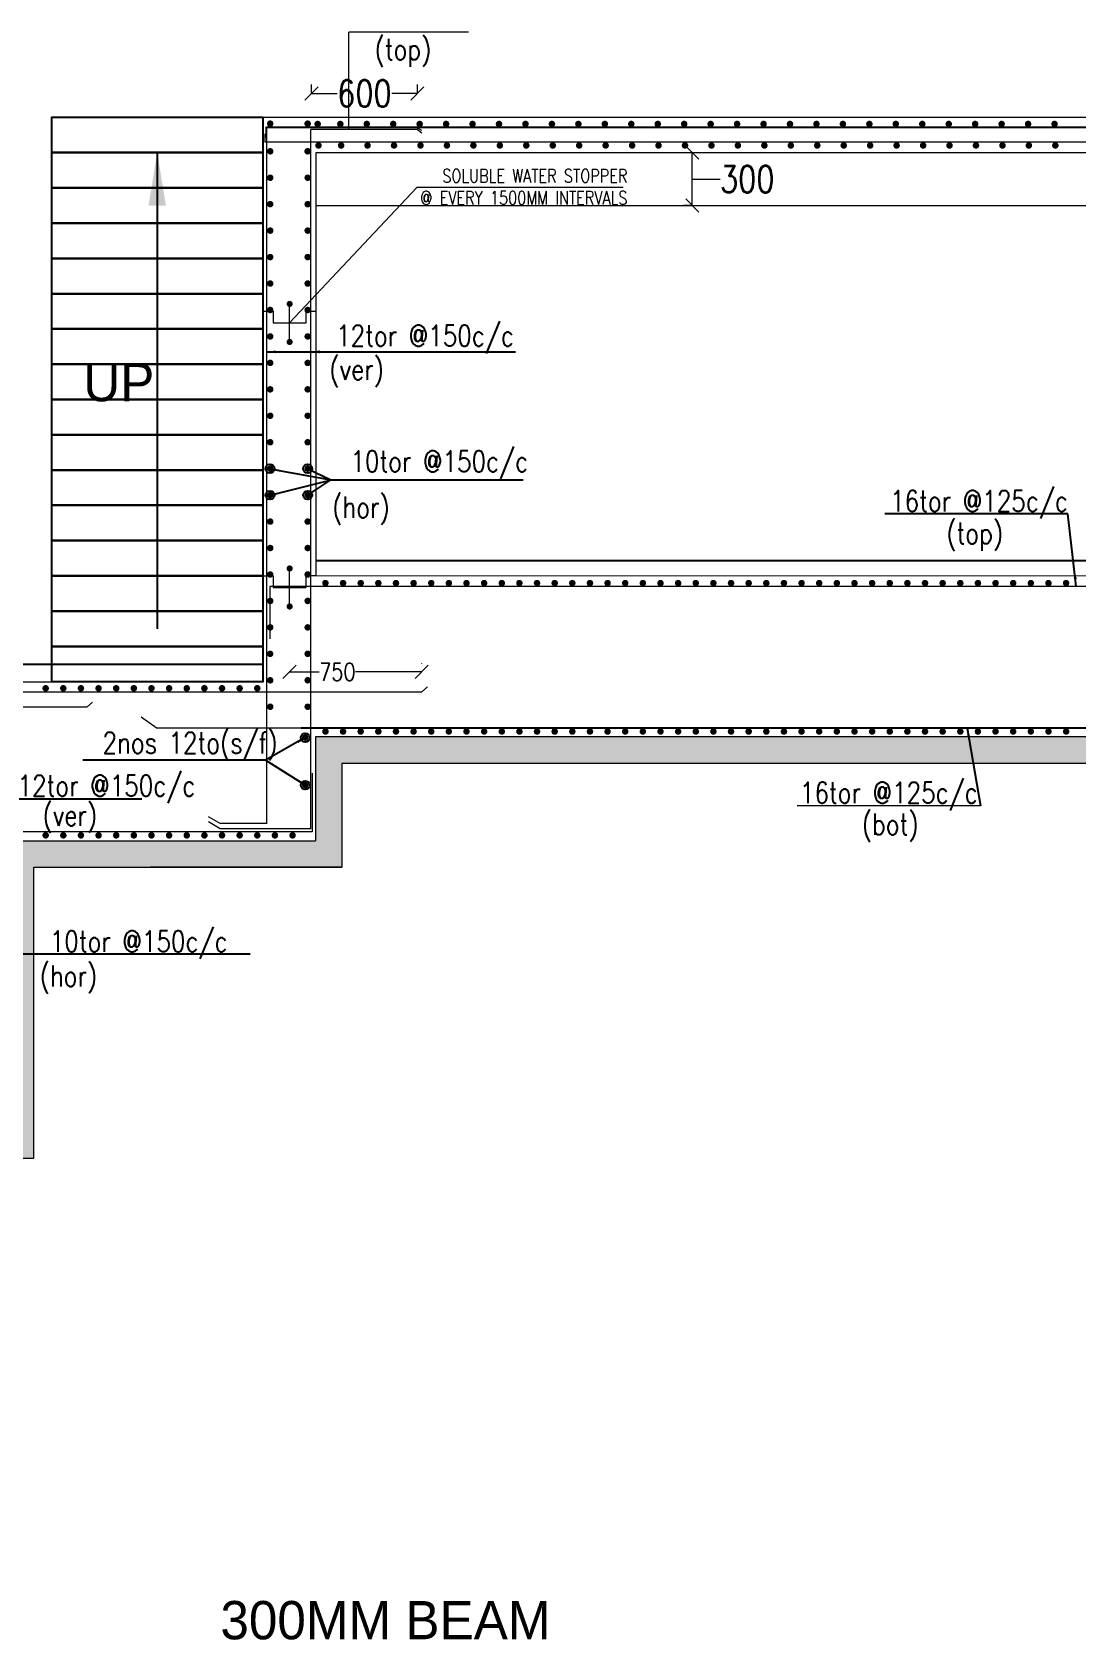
# Model space of a CAD drawing. Header units: millimetres. Extents: x -586673698 to -573385747, y -389867798 to -389752240.
# Drawn here: x -586615090 to -586609166, y -389849937 to -389840820 of the extents above; entities that cross this region are included whole.
import ezdxf
from ezdxf.enums import TextEntityAlignment as Align

# ---------------------------------------------------------------- set-up
doc = ezdxf.new("R2010")
doc.units = ezdxf.units.MM
doc.header["$LTSCALE"] = 100
for name, color, linetype, lineweight in [('dim', 11, 'Continuous', 13), ('FOOTING', 6, 'Continuous', 13), ('REIN', 1, 'Continuous', 20)]:
    doc.layers.add(name, color=color, linetype=linetype, lineweight=lineweight)
for name, color, linetype in [('DT-PL-SHAFT', 230, 'Continuous'), ('Layer1', 7, 'Continuous'), ('text', 7, 'Continuous')]:
    doc.layers.add(name, color=color, linetype=linetype)
doc.styles.add('Arial', font='arial.ttf')
doc.styles.add('combine', font='romanc.shx', dxfattribs={"width": 0.8})
doc.styles.add('simplex-0.8', font='simplex.shx', dxfattribs={"width": 0.8})
doc.styles.add('TIMESNEWROMAN', font='times.ttf')
doc.dimstyles.new('75 ISO', dxfattribs={"dimtxt": 100, "dimasz": 75, "dimexe": 75, "dimexo": 0.7, "dimgap": 0.4, "dimtad": 0, "dimtoh": 1, "dimdec": 0, "dimdsep": 46, "dimtxsty": 'combine', "dimblk": 'OBLIQUE', "dimcen": 0, "dimclrd": 11, "dimclre": 2, "dimclrt": 4, "dimadec": 1, "dimazin": 2, "dimtfac": 1, "dimtdec": 0, "dimtmove": 2, "dimatfit": 3, "dimldrblk": 'OBLIQUE', "dimfxl": 0, "dimtolj": 1, "dimtzin": 0, "dimlwd": -1, "dimlwe": -1, "dimarcsym": 0})
doc.dimstyles.new('FOOTINF DIM', dxfattribs={"dimtxt": 250, "dimasz": 40, "dimexe": 50, "dimexo": 80, "dimgap": 35, "dimtad": 1, "dimtoh": 1, "dimdec": 0, "dimzin": 1, "dimdsep": 46, "dimtxsty": 'TIMESNEWROMAN', "dimblk": 'TICK', "dimcen": 2, "dimclrd": 7, "dimclre": 250, "dimclrt": 32, "dimadec": 1, "dimazin": 0, "dimtfac": 1, "dimtdec": 0, "dimtix": 1, "dimtmove": 1, "dimatfit": 3, "dimfxl": 0, "dimlwd": -1, "dimlwe": -1, "dimarcsym": 0})
doc.dimstyles.new('V Mts', dxfattribs={"dimtxt": 150, "dimasz": 75, "dimexe": 0.1, "dimexo": 0, "dimgap": 0.01, "dimtad": 1, "dimdec": 0, "dimzin": 3, "dimdsep": 46, "dimtxsty": 'Arial', "dimsah": 1, "dimcen": 0.09375, "dimdle": 0.01, "dimclrd": 8, "dimclre": 8, "dimclrt": 256, "dimadec": 0, "dimazin": 0, "dimtfac": 0.7, "dimtdec": 3, "dimtofl": 0, "dimtmove": 2, "dimatfit": 3, "dimfxl": 0, "dimfrac": 1, "dimtolj": 1, "dimtzin": 0, "dimarcsym": 0})

# ---------------------------------------------------------------- blocks, each defined once
blk = doc.blocks.new('_Oblique')
at = {"color": 0, "linetype": 'ByBlock', "lineweight": -2}
blk.add_line((-0.5, -0.5), (0.5, 0.5), dxfattribs=at)
blk = doc.blocks.new('*D564')
at = {"layer": 'Defpoints', "color": 0, "transparency": 16777216}
for p in [(-586611346.5, -389841503.2), (-586611302.8, -389841503.2, 3.1), (-586611302.8, -389841802.8)]:
    blk.add_point(p, dxfattribs=at)
at = {"layer": 'dim', "color": 2, "transparency": 16777216}
for p, q in [((-586611345.9, -389841503.2), (-586611396.5, -389841503.2)), ((-586611345.8, -389841802.8), (-586611396.5, -389841802.8))]:
    blk.add_line(p, q, dxfattribs=at)
at = {"layer": 'dim', "color": 11, "transparency": 16777216}
for p, q in [((-586611346.5, -389841802.8), (-586611346.5, -389841503.2)), ((-586611346.5, -389841653), (-586611190.2, -389841653)), ((-586611190.2, -389841653), (-586611189.4, -389841653))]:
    blk.add_line(p, q, dxfattribs=at)
at = {"layer": 'dim', "color": 11, "transparency": 16777216, "xscale": 75, "yscale": 75, "zscale": 75}
for p, rotation in [((-586611346.5, -389841503.2), 90), ((-586611346.5, -389841802.8), 270)]:
    blk.add_blockref('_Oblique', p, dxfattribs=dict(at, rotation=rotation))
at = {"layer": 'dim', "color": 4, "transparency": 16777216, "insert": (-586611034.7, -389841653), "char_height": 150, "attachment_point": 5, "style": 'simplex-0.8'}
blk.add_mtext('\\A1;300', dxfattribs=at)
blk = doc.blocks.new('TICK')
at = {"color": 13, "const_width": 0.1}
for points in [[(-2.12, -2.12), (2.12, 2.12)], [(0, -3), (0, 3)], [(-3, 0), (3, 0)]]:
    blk.add_lwpolyline(points, dxfattribs=at)
blk = doc.blocks.new('*D674')
at = {"layer": 'Defpoints', "color": 0, "transparency": 16777216}
for p in [(-586612905.6, -389841167.1), (-586613505.6, -389841370.8, 17.4), (-586612905.6, -389841370.8, 17.2)]:
    blk.add_point(p, dxfattribs=at)
at = {"layer": 'dim', "color": 2, "transparency": 16777216}
for p, q in [((-586613505.6, -389841167.7), (-586613505.6, -389841117.1)), ((-586612905.6, -389841167.7), (-586612905.6, -389841117.1))]:
    blk.add_line(p, q, dxfattribs=at)
at = {"layer": 'dim', "color": 11, "transparency": 16777216}
for p, q in [((-586613505.6, -389841167.1), (-586613360.3, -389841167.1)), ((-586612905.6, -389841167.1), (-586613050.9, -389841167.1))]:
    blk.add_line(p, q, dxfattribs=at)
at = {"layer": 'dim', "color": 11, "transparency": 16777216, "xscale": 75, "yscale": 75, "zscale": 75, "rotation": 180}
blk.add_blockref('_Oblique', (-586613505.6, -389841167.1), dxfattribs=at)
at = {"layer": 'dim', "color": 11, "transparency": 16777216, "xscale": 75, "yscale": 75, "zscale": 75}
blk.add_blockref('_Oblique', (-586612905.6, -389841167.1), dxfattribs=at)
at = {"layer": 'dim', "color": 4, "transparency": 16777216, "insert": (-586613205.6, -389841167.1), "char_height": 150, "attachment_point": 5, "style": 'simplex-0.8'}
blk.add_mtext('\\A1;600', dxfattribs=at)
blk = doc.blocks.new('R5T')
at = {"layer": 'REIN', "color": 4, "lineweight": 20}
for p, q in [((3073208.5, -1156624.9), (3073208.5, -1156515.7)), ((3073133, -1156537), (3073161, -1156537)), ((3073161, -1156570.3), (3073161, -1156537)), ((3073256.1, -1156570.3), (3073161, -1156570.3)), ((3073283, -1156536.5), (3073256.1, -1156536.5)), ((3073256.1, -1156536.5), (3073256.1, -1156570.3))]:
    blk.add_line(p, q, dxfattribs=at)
at = {"layer": 'REIN', "color": 4, "linetype": 'Continuous', "lineweight": 20, "const_width": 8.82}
for points in [[(3073204.1, -1156515.7, 1), (3073212.9, -1156515.7, 1)], [(3073204.1, -1156624.9, 1), (3073212.9, -1156624.9, 1)]]:
    blk.add_lwpolyline(points, format="xyb", close=True, dxfattribs=at)
blk = doc.blocks.new('*U537')
at = {"layer": 'REIN', "lineweight": 13, "const_width": 18.4}
blk.add_lwpolyline([(9.2, 0, -1), (-9.2, 0, -1)], format="xyb", close=True, dxfattribs=at)
blk = doc.blocks.new('*D668')
at = {"layer": 'Defpoints', "color": 0, "transparency": 16777216}
for p in [(-586613631, -389844497.2, 4012.4), (-586612881, -389844447.6), (-586612881, -389844497.2, 3271.1)]:
    blk.add_point(p, dxfattribs=at)
at = {"layer": 'dim', "color": 2, "transparency": 16777216}
for p, q in [((-586613631, -389844398.8), (-586613631, -389844397.6)), ((-586612881, -389844399.1), (-586612881, -389844397.6))]:
    blk.add_line(p, q, dxfattribs=at)
at = {"layer": 'dim', "color": 11, "transparency": 16777216}
for p, q in [((-586613631, -389844447.6), (-586613462.5, -389844447.6)), ((-586612881, -389844447.6), (-586613256, -389844447.6))]:
    blk.add_line(p, q, dxfattribs=at)
at = {"layer": 'dim', "color": 11, "transparency": 16777216, "xscale": 75, "yscale": 75, "zscale": 75, "rotation": 180}
blk.add_blockref('_Oblique', (-586613631, -389844447.6), dxfattribs=at)
at = {"layer": 'dim', "color": 11, "transparency": 16777216, "xscale": 75, "yscale": 75, "zscale": 75}
blk.add_blockref('_Oblique', (-586612881, -389844447.6), dxfattribs=at)
at = {"layer": 'dim', "color": 4, "transparency": 16777216, "insert": (-586613359.3, -389844447.6), "char_height": 100, "attachment_point": 5, "style": 'simplex-0.8'}
blk.add_mtext('\\A1;750', dxfattribs=at)

msp = doc.modelspace()

# ---------------------------------------------------------------- hatches: boundary and pattern name
at = {"layer": 'dim', "lineweight": 5}
h = msp.add_hatch(dxfattribs=at)
h.set_pattern_fill('AR-CONC', color=8)
h.set_pattern_definition([(50, (-586637305.13, -389847573.74), (182.18467, -15.9391), [19.05, -209.55]), (355, (-586637305.13, -389847573.74), (-35.2434, 191.05685), [15.24, -167.6406]), (100.45144, (-586637289.94, -389847575.07), (146.94125, 175.11775), [16.19, -178.09024]), (46.1842, (-586637305.13, -389847522.94), (271.079, -42.0423), [28.575, -314.325]), (96.63556, (-586637282.54, -389847526.44), (237.4041, 247.4261), [24.285, -267.1356]), (351.18415, (-586637305.13, -389847522.94), (237.4041, 247.4261), [22.86, -251.4597]), (21, (-586637279.73, -389847535.64), (151.6144, -102.2652), [19.05, -209.55]), (326, (-586637279.73, -389847535.64), (61.802, 184.188), [15.24, -167.64]), (71.45144, (-586637267.1, -389847544.16), (213.4164, 81.9228), [16.19, -178.0899]), (37.5, (-586637305.127, -389847573.74), (3.0886, 84.55504), [0, -165.608, 0, -170.18, 0, -168.275]), (7.5, (-586637305.13, -389847573.74), (66.81966, 100.18057), [0, -97.028, 0, -161.798, 0, -64.135]), (327.5, (-586637361.77, -389847573.74), (135.5906, -5.72874), [0, -63.5, 0, -198.12, 0, -262.89]), (317.5, (-586637387.17, -389847573.74), (148.12918, 25.4265), [0, -82.55, 0, -131.572, 0, -186.69])])
h.paths.add_polyline_path([(-586615078.6, -389845554.7), (-586613333.9, -389845555.1), (-586613333.9, -389844966.3), (-586601731.7, -389844966.3), (-586593808.6, -389844966.3), (-586593807.3, -389844826.2), (-586601760.9, -389844812.9), (-586613483.7, -389844816.3), (-586613483.7, -389845405.1), (-586615230.2, -389845405.1), (-586615230.2, -389847055.1), (-586618430.2, -389847055.1), (-586618432.8, -389845405.1), (-586623036.3, -389845405.1), (-586623034.1, -389844805.1), (-586630034.5, -389844805.1), (-586630034.5, -389844955.1), (-586623184.1, -389844955.1), (-586623184.1, -389845555.1), (-586618580.6, -389845555.1), (-586618579.6, -389847205.3), (-586615081.5, -389847204.9)])

# ---------------------------------------------------------------- linework, layer by layer
at = {"color": 13, "lineweight": 5}
for p, q in [((-586613293.4, -389841370.8, -19.9), (-586613293.4, -389840819.6, -19.9)), ((-586612616.2, -389840819.6, -19.9), (-586613293.4, -389840819.6, -19.9)), ((-586613629.7, -389842468.9, 2479.3), (-586612908.8, -389841700.8, 2445.2)), ((-586611738.1, -389841700.8, -54.8), (-586612909.2, -389841700.8, -54.8))]:
    msp.add_line(p, q, dxfattribs=at)
at = {"color": 1}
for p, q in [((-586613764.9, -389841358.7, -41.7), (-586601167.7, -389841358.7, 2524.1)), ((-586593914.4, -389844766.3, -1094.6), (-586613565.4, -389844766.3, -1094.6))]:
    msp.add_line(p, q, dxfattribs=at)
for p, q in [((-586613481.5, -389843816.3, -1102.3), (-586591527.4, -389843816.3, -1102.3)), ((-586613780.6, -389844405.1, 3646.5), (-586622730.8, -389844405.1, 3645.9))]:
    msp.add_line(p, q)
at = {"color": 11, "lineweight": 5, "elevation": -1100.1}
msp.add_lwpolyline([(-586609712.9, -389845208.1), (-586609712.9, -389845208.1), (-586610751.1, -389845208.1)], dxfattribs=at)
at = {"layer": 'DT-PL-SHAFT', "color": 4, "ltscale": 5, "elevation": 2545}
for points in [[(-586613780.6, -389841302.9), (-586614980.6, -389841302.9), (-586614980.6, -389841502.9), (-586613780.6, -389841502.9), (-586613780.6, -389841302.9)], [(-586613780.6, -389841502.9), (-586614980.6, -389841502.9), (-586614980.6, -389841702.9), (-586613780.6, -389841702.9), (-586613780.6, -389841502.9)], [(-586613780.6, -389841702.9), (-586614980.6, -389841702.9), (-586614980.6, -389841902.9), (-586613780.6, -389841902.9), (-586613780.6, -389841702.9)], [(-586613780.6, -389841902.9), (-586614980.6, -389841902.9), (-586614980.6, -389842102.9), (-586613780.6, -389842102.9), (-586613780.6, -389841902.9)], [(-586613780.6, -389842102.9), (-586614980.6, -389842102.9), (-586614980.6, -389842302.9), (-586613780.6, -389842302.9), (-586613780.6, -389842102.9)], [(-586613780.6, -389842302.9), (-586614980.6, -389842302.9), (-586614980.6, -389842502.9), (-586613780.6, -389842502.9), (-586613780.6, -389842302.9)], [(-586613780.6, -389842502.9), (-586614980.6, -389842502.9), (-586614980.6, -389842702.9), (-586613780.6, -389842702.9), (-586613780.6, -389842502.9)], [(-586613780.6, -389842702.9), (-586614980.6, -389842702.9), (-586614980.6, -389842902.9), (-586613780.6, -389842902.9), (-586613780.6, -389842702.9)], [(-586613780.6, -389842902.9), (-586614980.6, -389842902.9), (-586614980.6, -389843102.9), (-586613780.6, -389843102.9), (-586613780.6, -389842902.9)], [(-586613780.6, -389843102.9), (-586614980.6, -389843102.9), (-586614980.6, -389843302.9), (-586613780.6, -389843302.9), (-586613780.6, -389843102.9)], [(-586613780.6, -389843302.9), (-586614980.6, -389843302.9), (-586614980.6, -389843502.9), (-586613780.6, -389843502.9), (-586613780.6, -389843302.9)], [(-586613780.6, -389843502.9), (-586614980.6, -389843502.9), (-586614980.6, -389843702.9), (-586613780.6, -389843702.9), (-586613780.6, -389843502.9)], [(-586613780.6, -389843702.9), (-586614980.6, -389843702.9), (-586614980.6, -389843902.9), (-586613780.6, -389843902.9), (-586613780.6, -389843702.9)], [(-586613780.6, -389843902.9), (-586614980.6, -389843902.9), (-586614980.6, -389844102.9), (-586613780.6, -389844102.9), (-586613780.6, -389843902.9)], [(-586613780.6, -389844102.9), (-586614980.6, -389844102.9), (-586614980.6, -389844302.9), (-586613780.6, -389844302.9), (-586613780.6, -389844102.9)], [(-586613780.6, -389844302.9), (-586614980.6, -389844302.9), (-586614980.6, -389844502.9), (-586613780.6, -389844502.9), (-586613780.6, -389844302.9)]]:
    msp.add_lwpolyline(points, dxfattribs=at)
at = {"layer": 'DT-PL-SHAFT', "color": 215, "lineweight": 13, "ltscale": 5, "true_color": 0xa953a0, "elevation": 2542}
msp.add_lwpolyline([(-586601355.2, -389841805.4), (-586613481.5, -389841805.4)], dxfattribs=at)
at = {"layer": 'FOOTING', "color": 3, "linetype": 'Continuous', "lineweight": 9, "ltscale": 0.8}
for p, q in [((-586613481.5, -389841503.2, 2545), (-586613481.5, -389843903.2, -1480)), ((-586613780.6, -389841716, -1094), (-586613780.6, -389844505.1, 3646.5)), ((-586613780.6, -389844505.1, 3646.5), (-586622730.8, -389844505.1, 3645.9)), ((-586596683.9, -389844816.3, -1102.3), (-586613483.7, -389844816.3, -1016.9)), ((-586613483.7, -389844816.3, -1016.9), (-586613483.7, -389845405.1, 67.4)), ((-586593808.6, -389844966.3, -1102.3), (-586613333.9, -389844966.3, -1154.3)), ((-586613333.9, -389844966.3, -1154.3), (-586613333.9, -389845555.1, -1332.6)), ((-586615230.2, -389845405.1, 3645.9), (-586613483.7, -389845405.1, 67.4)), ((-586614420.7, -389845405.1, 70.4), (-586613483.7, -389845405.1, 69.3)), ((-586615080.6, -389847205.1, 3648.9), (-586615080.6, -389845555.1, 3648.7)), ((-586615080.6, -389845555.1, 3648.7), (-586613333.9, -389845555.1, 3646.7)), ((-586613334.7, -389845555.1, 69.3), (-586614420.7, -389845555.1, 69.3)), ((-586618580.6, -389847205.1, 3648.9), (-586615080.6, -389847205.1, 3648.9))]:
    msp.add_line(p, q, dxfattribs=at)
at = {"layer": 'FOOTING', "color": 3, "linetype": 'Continuous', "lineweight": 9, "ltscale": 0.8, "elevation": 2545}
for points in [[(-586601380.6, -389841303.2), (-586613780.6, -389841302.9)], [(-586601380.6, -389841503.2), (-586613480.6, -389841503.2)], [(-586601381, -389843905.1), (-586613481.5, -389843903.2)]]:
    msp.add_lwpolyline(points, dxfattribs=at)
at = {"layer": 'REIN', "lineweight": 13}
for p, q in [((-586613781, -389841345.8, -19.7), (-586613781, -389841345.8, -19.7)), ((-586613770.8, -389841396.7, 2476.1), (-586613770.8, -389841443, 2476.1)), ((-586613764.9, -389841358.7, 209.5), (-586613764.9, -389841416.8, 2480.3)), ((-586612912.9, -389841357.5, 2476.1), (-586613759.7, -389841357.5, -1175)), ((-586613759.5, -389845307.9, 6552.6), (-586613759.6, -389841357.5, -1175)), ((-586613508.9, -389845337.7, 76.3), (-586613508.9, -389841370.8, -1158.4)), ((-586612905.6, -389841370.8, 2480), (-586613508.9, -389841370.8, -1158.4)), ((-586612912.9, -389841357.5, 2476.1), (-586612881.5, -389841374.9, 2462.8)), ((-586612905.6, -389841370.8, 2480), (-586612879.7, -389841390.8, 2462.8)), ((-586613781, -389841462.2, -22.8), (-586613781, -389841462.2, -22.8)), ((-586601135.1, -389841443, 43.5), (-586613770.8, -389841443, -1.2)), ((-586593940.8, -389843960.2, 2348.2), (-586613743, -389843963.4, 1722.4)), ((-586613743, -389843963.6, 1722.9), (-586613743, -389844260.9, 2111)), ((-586623630.9, -389844560.2, 4012.4), (-586612881, -389844560.1, -6557.2)), ((-586612881, -389844560.1, -6557.2), (-586612848.9, -389844533, -6552.1)), ((-586614780.4, -389844647.3, 7475.1), (-586618880.7, -389844647.1, 7477.7)), ((-586614780.4, -389844647.3, 7475.1), (-586614748.3, -389844620.2, 7480.1)), ((-586614471.2, -389844701.6, -1067), (-586614381, -389844766.3, -1064.5)), ((-586612153, -389844766.4, -791), (-586614381, -389844766.3, -1064.5)), ((-586613501.3, -389845022.4, 69.3), (-586613501.3, -389845355.2, 69.3)), ((-586614024.1, -389845307.9, 76.3), (-586614089.5, -389845268.8, 70.2)), ((-586614024.1, -389845337.7, 76.3), (-586614089.5, -389845298.6, 70.2)), ((-586613759.6, -389845307.9, 76.3), (-586614024.1, -389845307.9, 76.3)), ((-586613501.3, -389845355.2, 3653.9), (-586615786.3, -389845355.1, 3656.3)), ((-586613508.9, -389845337.7, 76.3), (-586614024.1, -389845337.7, 76.3))]:
    msp.add_line(p, q, dxfattribs=at)
at = {"layer": 'REIN', "lineweight": 13, "const_width": 18.4}
for points, elevation in [([(-586613749.2, -389841338.5, 1), (-586613730.8, -389841338.5, 1)], 1832.2), ([(-586613537.1, -389841338.5, 1), (-586613518.7, -389841338.5, 1)], 1894.8), ([(-586613536.6, -389841338.5, 1), (-586613518.2, -389841338.5, 1)], 1832.2), ([(-586613749.2, -389841495.2, 1), (-586613730.8, -389841495.2, 1)], 1832.2), ([(-586613537.1, -389841495.2, 1), (-586613518.7, -389841495.2, 1)], 1894.8), ([(-586613536.6, -389841495.2, 1), (-586613518.2, -389841495.2, 1)], 1832.2), ([(-586613475.6, -389841462.2, 1), (-586613457.2, -389841462.2, 1)], 2477.3), ([(-586613347.1, -389841462.2, 1), (-586613328.7, -389841462.2, 1)], 2477.3), ([(-586613197.1, -389841462.2, 1), (-586613178.7, -389841462.2, 1)], 2477.3), ([(-586613047.1, -389841462.2, 1), (-586613028.7, -389841462.2, 1)], 2477.3), ([(-586612897.1, -389841462.2, 1), (-586612878.7, -389841462.2, 1)], 2477.3), ([(-586612747.1, -389841462.2, 1), (-586612728.7, -389841462.2, 1)], 2477.3), ([(-586612597.1, -389841462.2, 1), (-586612578.7, -389841462.2, 1)], 2477.3), ([(-586612447.1, -389841462.2, 1), (-586612428.7, -389841462.2, 1)], 2477.3), ([(-586612297.1, -389841462.2, 1), (-586612278.7, -389841462.2, 1)], 2477.3), ([(-586612147.1, -389841462.2, 1), (-586612128.7, -389841462.2, 1)], 2477.3), ([(-586611997.1, -389841462.2, 1), (-586611978.7, -389841462.2, 1)], 2477.3), ([(-586611847.1, -389841462.2, 1), (-586611828.7, -389841462.2, 1)], 2477.3), ([(-586611697.1, -389841462.2, 1), (-586611678.7, -389841462.2, 1)], 2477.3), ([(-586611547.1, -389841462.2, 1), (-586611528.7, -389841462.2, 1)], 2477.3), ([(-586611397.1, -389841462.2, 1), (-586611378.7, -389841462.2, 1)], 2477.3), ([(-586611247.1, -389841462.2, 1), (-586611228.7, -389841462.2, 1)], 2477.3), ([(-586611097.1, -389841462.2, 1), (-586611078.7, -389841462.2, 1)], 2477.3), ([(-586610947.1, -389841462.2, 1), (-586610928.7, -389841462.2, 1)], 2477.3), ([(-586610797.1, -389841462.2, 1), (-586610778.7, -389841462.2, 1)], 2477.3), ([(-586610647.1, -389841462.2, 1), (-586610628.7, -389841462.2, 1)], 2477.3), ([(-586610497.1, -389841462.2, 1), (-586610478.7, -389841462.2, 1)], 2477.3), ([(-586610347.1, -389841462.2, 1), (-586610328.7, -389841462.2, 1)], 2477.3), ([(-586610197.1, -389841462.2, 1), (-586610178.7, -389841462.2, 1)], 2477.3), ([(-586610047.1, -389841462.2, 1), (-586610028.7, -389841462.2, 1)], 2477.3), ([(-586609897.1, -389841462.2, 1), (-586609878.7, -389841462.2, 1)], 2477.3), ([(-586609747.1, -389841462.2, 1), (-586609728.7, -389841462.2, 1)], 2477.3), ([(-586609597.1, -389841462.2, 1), (-586609578.7, -389841462.2, 1)], 2477.3), ([(-586609447.1, -389841462.2, 1), (-586609428.7, -389841462.2, 1)], 2477.3), ([(-586609297.1, -389841462.2, 1), (-586609278.7, -389841462.2, 1)], 2477.3), ([(-586613749.2, -389841645.2, 1), (-586613730.8, -389841645.2, 1)], 1832.2), ([(-586613536.6, -389841645.2, 1), (-586613518.2, -389841645.2, 1)], 1832.2), ([(-586613749.2, -389841795.2, 1), (-586613730.8, -389841795.2, 1)], 1832.2), ([(-586613536.6, -389841795.2, 1), (-586613518.2, -389841795.2, 1)], 1832.2), ([(-586613749.2, -389841945.2, 1), (-586613730.8, -389841945.2, 1)], 1832.2), ([(-586613536.6, -389841945.2, 1), (-586613518.2, -389841945.2, 1)], 1832.2), ([(-586613749.2, -389842095.2, 1), (-586613730.8, -389842095.2, 1)], 1832.2), ([(-586613536.6, -389842095.2, 1), (-586613518.2, -389842095.2, 1)], 1832.2), ([(-586613749.2, -389842245.2, 1), (-586613730.8, -389842245.2, 1)], 1832.2), ([(-586613536.6, -389842245.2, 1), (-586613518.2, -389842245.2, 1)], 1832.2), ([(-586613749.2, -389842395.2, 1), (-586613730.8, -389842395.2, 1)], 1832.2), ([(-586613536.6, -389842395.2, 1), (-586613518.2, -389842395.2, 1)], 1832.2), ([(-586613749.2, -389842545.2, 1), (-586613730.8, -389842545.2, 1)], 1832.2), ([(-586613536.6, -389842545.2, 1), (-586613518.2, -389842545.2, 1)], 1832.2), ([(-586613749.2, -389842695.2, 1), (-586613730.8, -389842695.2, 1)], 1832.2), ([(-586613536.6, -389842695.2, 1), (-586613518.2, -389842695.2, 1)], 1832.2), ([(-586613749.2, -389842845.2, 1), (-586613730.8, -389842845.2, 1)], 1832.2), ([(-586613536.6, -389842845.2, 1), (-586613518.2, -389842845.2, 1)], 1832.2), ([(-586613749.2, -389842995.2, 1), (-586613730.8, -389842995.2, 1)], 1832.2), ([(-586613536.6, -389842995.2, 1), (-586613518.2, -389842995.2, 1)], 1832.2), ([(-586613749.2, -389843145.2, 1), (-586613730.8, -389843145.2, 1)], 1832.2), ([(-586613536.6, -389843145.2, 1), (-586613518.2, -389843145.2, 1)], 1832.2), ([(-586613749.2, -389843295.2, 1), (-586613730.8, -389843295.2, 1)], 1832.2), ([(-586613536.6, -389843295.2, 1), (-586613518.2, -389843295.2, 1)], 1832.2), ([(-586613749.2, -389843445.2, 1), (-586613730.8, -389843445.2, 1)], 1832.2), ([(-586613536.6, -389843445.2, 1), (-586613518.2, -389843445.2, 1)], 1832.2), ([(-586613749.2, -389843595.2, 1), (-586613730.8, -389843595.2, 1)], 1832.2), ([(-586613536.6, -389843595.2, 1), (-586613518.2, -389843595.2, 1)], 1832.2), ([(-586613749.2, -389843745.2, 1), (-586613730.8, -389843745.2, 1)], 1832.2), ([(-586613536.6, -389843745.2, 1), (-586613518.2, -389843745.2, 1)], 1832.2), ([(-586613749.2, -389843895.2, 1), (-586613730.8, -389843895.2, 1)], 1832.2), ([(-586613749.2, -389843895.2, 1), (-586613730.8, -389843895.2, 1)], 1832.2), ([(-586613536.6, -389843895.2, 1), (-586613518.2, -389843895.2, 1)], 1832.2), ([(-586613536.6, -389843895.2, 1), (-586613518.2, -389843895.2, 1)], 1832.2), ([(-586613749.2, -389844045.2, 1), (-586613730.8, -389844045.2, 1)], 1832.2), ([(-586613536.6, -389844045.2, 1), (-586613518.2, -389844045.2, 1)], 1832.2), ([(-586613749.2, -389844195.2, 1), (-586613730.8, -389844195.2, 1)], 1832.2), ([(-586613536.6, -389844195.2, 1), (-586613518.2, -389844195.2, 1)], 1832.2), ([(-586613749.2, -389844345.2, 1), (-586613730.8, -389844345.2, 1)], 1832.2), ([(-586613536.6, -389844345.2, 1), (-586613518.2, -389844345.2, 1)], 1832.2), ([(-586613749.2, -389844495.2, 1), (-586613730.8, -389844495.2, 1)], 1832.2), ([(-586613536.6, -389844495.2, 1), (-586613518.2, -389844495.2, 1)], 1832.2), ([(-586615004.1, -389844540.5, -1), (-586615022.5, -389844540.5, -1)], -178.3), ([(-586614904.1, -389844540.5, -1), (-586614922.5, -389844540.5, -1)], -178.3), ([(-586614804.1, -389844540.5, -1), (-586614822.5, -389844540.5, -1)], -178.3), ([(-586614704.1, -389844540.5, -1), (-586614722.5, -389844540.5, -1)], -178.3), ([(-586614604.1, -389844540.5, -1), (-586614622.5, -389844540.5, -1)], -178.3), ([(-586614504.1, -389844540.5, -1), (-586614522.5, -389844540.5, -1)], -178.3), ([(-586614404.1, -389844540.5, -1), (-586614422.5, -389844540.5, -1)], -178.3), ([(-586614304.1, -389844540.5, -1), (-586614322.5, -389844540.5, -1)], -178.3), ([(-586614204.1, -389844540.5, -1), (-586614222.5, -389844540.5, -1)], -178.3), ([(-586614104.1, -389844540.5, -1), (-586614122.5, -389844540.5, -1)], -178.3), ([(-586614004.1, -389844540.5, -1), (-586614022.5, -389844540.5, -1)], -178.3), ([(-586613904.1, -389844540.5, -1), (-586613922.5, -389844540.5, -1)], -178.3), ([(-586613804.1, -389844540.5, -1), (-586613822.5, -389844540.5, -1)], -178.3), ([(-586613749.2, -389844645.2, 1), (-586613730.8, -389844645.2, 1)], 1832.2), ([(-586613536.6, -389844645.2, 1), (-586613518.2, -389844645.2, 1)], 1832.2), ([(-586613532.2, -389844820.4, -1), (-586613550.6, -389844820.4, -1)], 73.2), ([(-586613532.2, -389845089.5, -1), (-586613550.6, -389845089.5, -1)], 74.4), ([(-586615004.1, -389845374.6, -1), (-586615022.5, -389845374.6, -1)], -178.3), ([(-586614904.1, -389845374.6, -1), (-586614922.5, -389845374.6, -1)], -178.3), ([(-586614804.1, -389845374.6, -1), (-586614822.5, -389845374.6, -1)], -178.3), ([(-586614704.1, -389845374.6, -1), (-586614722.5, -389845374.6, -1)], -178.3), ([(-586614604.1, -389845374.6, -1), (-586614622.5, -389845374.6, -1)], -178.3), ([(-586614504.1, -389845374.6, -1), (-586614522.5, -389845374.6, -1)], -178.3), ([(-586614404.1, -389845374.6, -1), (-586614422.5, -389845374.6, -1)], -178.3), ([(-586614304.1, -389845374.6, -1), (-586614322.5, -389845374.6, -1)], -178.3), ([(-586614204.1, -389845374.6, -1), (-586614222.5, -389845374.6, -1)], -178.3), ([(-586614104.1, -389845374.6, -1), (-586614122.5, -389845374.6, -1)], -178.3), ([(-586614004.1, -389845374.6, -1), (-586614022.5, -389845374.6, -1)], -178.3), ([(-586613904.1, -389845374.6, -1), (-586613922.5, -389845374.6, -1)], -178.3), ([(-586613804.1, -389845374.6, -1), (-586613822.5, -389845374.6, -1)], -178.3), ([(-586613704.1, -389845374.6, -1), (-586613722.5, -389845374.6, -1)], -178.3), ([(-586613604.1, -389845374.6, -1), (-586613622.5, -389845374.6, -1)], -178.3)]:
    msp.add_lwpolyline(points, format="xyb", close=True, dxfattribs=dict(at, elevation=elevation))
for points in [[(-586613480.1, -389841340.3, 1), (-586613461.7, -389841340.3, 1)], [(-586613351.7, -389841340.3, 1), (-586613333.3, -389841340.3, 1)], [(-586613201.7, -389841340.3, 1), (-586613183.3, -389841340.3, 1)], [(-586613051.7, -389841340.3, 1), (-586613033.3, -389841340.3, 1)], [(-586612901.7, -389841340.3, 1), (-586612883.3, -389841340.3, 1)], [(-586612751.7, -389841340.3, 1), (-586612733.3, -389841340.3, 1)], [(-586612601.7, -389841340.3, 1), (-586612583.3, -389841340.3, 1)], [(-586612451.7, -389841340.3, 1), (-586612433.3, -389841340.3, 1)], [(-586612301.7, -389841340.3, 1), (-586612283.3, -389841340.3, 1)], [(-586612151.7, -389841340.3, 1), (-586612133.3, -389841340.3, 1)], [(-586612001.7, -389841340.3, 1), (-586611983.3, -389841340.3, 1)], [(-586611851.7, -389841340.3, 1), (-586611833.3, -389841340.3, 1)], [(-586611701.7, -389841340.3, 1), (-586611683.3, -389841340.3, 1)], [(-586611551.7, -389841340.3, 1), (-586611533.3, -389841340.3, 1)], [(-586611401.7, -389841340.3, 1), (-586611383.3, -389841340.3, 1)], [(-586611251.7, -389841340.3, 1), (-586611233.3, -389841340.3, 1)], [(-586611101.7, -389841340.3, 1), (-586611083.3, -389841340.3, 1)], [(-586610951.7, -389841340.3, 1), (-586610933.3, -389841340.3, 1)], [(-586610801.7, -389841340.3, 1), (-586610783.3, -389841340.3, 1)], [(-586610651.7, -389841340.3, 1), (-586610633.3, -389841340.3, 1)], [(-586610501.7, -389841340.3, 1), (-586610483.3, -389841340.3, 1)], [(-586610351.7, -389841340.3, 1), (-586610333.3, -389841340.3, 1)], [(-586610201.7, -389841340.3, 1), (-586610183.3, -389841340.3, 1)], [(-586610051.7, -389841340.3, 1), (-586610033.3, -389841340.3, 1)], [(-586609901.7, -389841340.3, 1), (-586609883.3, -389841340.3, 1)], [(-586609751.7, -389841340.3, 1), (-586609733.3, -389841340.3, 1)], [(-586609601.7, -389841340.3, 1), (-586609583.3, -389841340.3, 1)], [(-586609451.7, -389841340.3, 1), (-586609433.3, -389841340.3, 1)], [(-586609301.7, -389841340.3, 1), (-586609283.3, -389841340.3, 1)]]:
    msp.add_lwpolyline(points, format="xyb", close=True, dxfattribs=at)

# ---------------------------------------------------------------- block references
at = {"layer": 'Layer1', "color": 0, "linetype": 'ByBlock', "lineweight": -2, "extrusion": (0, 0, -1), "zscale": -1}
for p in [(586613426.9, -389843944), (586613326.9, -389843944), (586613226.9, -389843944), (586613126.9, -389843944), (586613026.9, -389843944), (586612926.9, -389843944), (586612826.9, -389843944), (586612726.9, -389843944), (586612626.9, -389843944), (586612526.9, -389843944), (586612426.9, -389843944), (586612326.9, -389843944), (586612226.9, -389843944), (586612126.9, -389843944), (586612026.9, -389843944), (586611926.9, -389843944), (586611826.9, -389843944), (586611726.9, -389843944), (586611626.9, -389843944), (586611526.9, -389843944), (586611426.9, -389843944), (586611326.9, -389843944), (586611226.9, -389843944), (586611126.9, -389843944), (586611026.9, -389843944), (586610926.9, -389843944), (586610826.9, -389843944), (586610726.9, -389843944), (586610626.9, -389843944), (586610526.9, -389843944), (586610426.9, -389843944), (586610326.9, -389843944), (586610226.9, -389843944), (586610126.9, -389843944), (586610026.9, -389843944), (586609926.9, -389843944), (586609826.9, -389843944), (586609726.9, -389843944), (586609626.9, -389843944), (586609526.9, -389843944), (586609426.9, -389843944), (586609326.9, -389843944), (586609226.9, -389843944), (586613426.9, -389844785.7), (586613326.9, -389844785.7), (586613226.9, -389844785.7), (586613126.9, -389844785.7), (586613026.9, -389844785.7), (586612926.9, -389844785.7), (586612826.9, -389844785.7), (586612726.9, -389844785.7), (586612626.9, -389844785.7), (586612526.9, -389844785.7), (586612426.9, -389844785.7), (586612326.9, -389844785.7), (586612226.9, -389844785.7), (586612126.9, -389844785.7), (586612026.9, -389844785.7), (586611926.9, -389844785.7), (586611826.9, -389844785.7), (586611726.9, -389844785.7), (586611626.9, -389844785.7), (586611526.9, -389844785.7), (586611426.9, -389844785.7), (586611326.9, -389844785.7), (586611226.9, -389844785.7), (586611126.9, -389844785.7), (586611026.9, -389844785.7), (586610926.9, -389844785.7), (586610826.9, -389844785.7), (586610726.9, -389844785.7), (586610626.9, -389844785.7), (586610526.9, -389844785.7), (586610426.9, -389844785.7), (586610326.9, -389844785.7), (586610226.9, -389844785.7), (586610126.9, -389844785.7), (586610026.9, -389844785.7), (586609926.9, -389844785.7), (586609826.9, -389844785.7), (586609726.9, -389844785.7), (586609626.9, -389844785.7), (586609526.9, -389844785.7), (586609426.9, -389844785.7), (586609326.9, -389844785.7), (586609226.9, -389844785.7)]:
    msp.add_blockref('*U537', p, dxfattribs=at)
at = {"layer": 'text', "color": 7, "xscale": -1.97445126585514, "yscale": 1.97445126585514, "zscale": 1.97445126585514}
for p in [(-580545729.3, -387558877.2, 2479.3), (-580545729.3, -387560377.2, 2479.3)]:
    msp.add_blockref('R5T', p, dxfattribs=at)

# ---------------------------------------------------------------- texts
at = {"layer": 'DT-PL-SHAFT', "color": 140, "lineweight": 13}
msp.add_text('UP', height=217.15, dxfattribs=at).set_placement((-586614800.2, -389842913, 2532.2))
at = {"layer": 'DT-PL-SHAFT', "color": 1, "lineweight": 15}
msp.add_text('300MM BEAM', height=217.15, dxfattribs=at).set_placement((-586614022.4, -389849933.8, -31.6))
at = {"layer": 'text', "color": 4, "style": 'simplex-0.8', "width": 0.8}
for s, height, p in [('(top)', 119.99, (-586612826.7, -389841013, -19.9)), ('12tor @150c/c', 119.993, (-586612358.2, -389842637.3, 680.1)), ('(ver)', 119.99, (-586613096, -389842828.1, 680.1)), ('10tor @150c/c', 119.993, (-586612277.3, -389843349, 677.6)), ('16tor @125c/c', 119.993, (-586609216.6, -389843574.2, 2757.3)), ('(hor)', 119.99, (-586613063.1, -389843609.5, 677.6)), ('(top)', 119.99, (-586609584.7, -389843757.2, 2757.3)), ('2nos 12to(s/f)', 119.993, (-586613699.4, -389844945.7, 68.4)), ('12tor @150c/c', 119.993, (-586614164.5, -389845188.4, 3648.3)), ('16tor @125c/c', 119.993, (-586609728.2, -389845228.8, -1105.6)), ('(ver)', 119.99, (-586614722.2, -389845357, 3648.3)), ('(bot)', 119.99, (-586610064.3, -389845407.3, -1105.6)), ('10tor @150c/c', 119.993, (-586613981.8, -389846071.6, 3645.7)), ('(hor)', 119.99, (-586614722, -389846267.7, 6363.2))]:
    msp.add_text(s, height=height, dxfattribs=at).set_placement(p, align=Align.BOTTOM_RIGHT)
at = {"layer": 'text', "color": 4, "insert": (-586611714.6, -389841597.1, -31.9), "char_height": 75, "width": 5753.674, "attachment_point": 3, "style": 'simplex-0.8'}
msp.add_mtext('SOLUBLE WATER STOPPER \\P@ EVERY 1500MM INTERVALS', dxfattribs=at)

# ---------------------------------------------------------------- dimensions: what is measured, and where the dimension line sits
at = {"layer": 'dim'}
dim = msp.add_linear_dim(base=(-586612905.6, -389841167.1, 2462.8), p1=(-586613505.6, -389841370.8, 2480.2), p2=(-586612905.6, -389841370.8, 2480), angle=180, dimstyle='75 ISO', override={"dimtxt": 150, "dimexe": 50, "dimtxsty": 'simplex-0.8', "dimtmove": 1}, dxfattribs=at)
dim.commit()
dim.dimension.update_dxf_attribs({"geometry": '*D674', "text_midpoint": (-586613205.6, -389841167.1, 2462.8)})
dim = msp.add_linear_dim(base=(-586611346.5, -389841503.2, -20.8), p1=(-586611302.8, -389841802.8, -20.8), p2=(-586611302.8, -389841503.2, -17.7), angle=90, dimstyle='75 ISO', override={"dimtxt": 150, "dimexe": 50, "dimtxsty": 'simplex-0.8', "dimtmove": 1, "dimfxl": 0.7, "dimfxlon": 1}, dxfattribs=at)
dim.commit()
dim.dimension.update_dxf_attribs({"geometry": '*D564', "text_midpoint": (-586611189, -389841653, -20.8), "dimtype": 161})
dim = msp.add_linear_dim(base=(-586612881, -389844447.6, -6557.2), p1=(-586613631, -389844497.2, -2544.8), p2=(-586612881, -389844497.2, -3286.1), dimstyle='75 ISO', override={"dimexe": 50, "dimtxsty": 'simplex-0.8', "dimtmove": 1}, dxfattribs=at)
dim.commit()
dim.dimension.update_dxf_attribs({"geometry": '*D668', "text_midpoint": (-586613359.3, -389844447.6, -6557.2), "dimtype": 160})

# ---------------------------------------------------------------- leaders
at = {"color": 13, "lineweight": 5}
for points, override in [([(-586613758.5, -389842632.7, 2481.5), (-586612368, -389842632.7, 2481.5)], {"dimasz": 50, "dimtad": 0, "dimclrd": 11, "dimfxl": 100, "dimfxlon": 1, "dimarcsym": 1}), ([(-586613508.5, -389842632.7, 2481.5), (-586612349.1, -389842632.7, 2481.5)], {"dimasz": 50, "dimtad": 0, "dimclrd": 11, "dimfxl": 100, "dimfxlon": 1, "dimarcsym": 1}), ([(-586613741.5, -389843295.2, 1832.2), (-586613396.3, -389843358.1, 1832.2), (-586612309.3, -389843358.1, 1832.2)], {"dimasz": 50, "dimtad": 0, "dimclrd": 11, "dimldrblk": 'Origin', "dimfxl": 100, "dimfxlon": 1, "dimarcsym": 1}), ([(-586613527.4, -389843295.2, 1832.2), (-586613396.3, -389843358.1, 1832.2), (-586612306.1, -389843358.1, 1832.2)], {"dimasz": 50, "dimtad": 0, "dimclrd": 11, "dimldrblk": 'Origin', "dimfxl": 100, "dimfxlon": 1, "dimarcsym": 1}), ([(-586613741.1, -389843445.2, 1832.2), (-586613400.2, -389843360.7, 1832.2)], {"dimasz": 50, "dimtad": 0, "dimclrd": 11, "dimldrblk": 'Origin', "dimfxl": 100, "dimfxlon": 1, "dimarcsym": 1}), ([(-586613527.4, -389843445.2, 1832.2), (-586613396.3, -389843358.1, 1832.2)], {"dimasz": 50, "dimtad": 0, "dimclrd": 11, "dimldrblk": 'Origin', "dimfxl": 100, "dimfxlon": 1, "dimarcsym": 1}), ([(-586609170.1, -389843962.6, 1444.8), (-586609216.6, -389843550.5, 1444.8), (-586610254.8, -389843550.5, 1444.8)], {"dimasz": 50, "dimtad": 0, "dimclrd": 11, "dimfxl": 100, "dimfxlon": 1, "dimarcsym": 1}), ([(-586609787.5, -389844766.4, -1096.4), (-586609712.9, -389845208.1, -1096.4)], {"dimasz": 50, "dimtad": 0, "dimclrd": 11, "dimfxl": 100, "dimfxlon": 1, "dimarcsym": 1}), ([(-586613541.4, -389844820.4, 73.2), (-586613766.4, -389844949.1, 73.2), (-586614802.2, -389844949.1, 73.2)], {"dimasz": 50, "dimtad": 0, "dimclrd": 11, "dimldrblk": 'Origin', "dimfxl": 100, "dimfxlon": 1, "dimarcsym": 1}), ([(-586613541.4, -389845089.5, 74.4), (-586613766.4, -389844949.1, 74.4)], {"dimasz": 50, "dimtad": 0, "dimclrd": 11, "dimldrblk": 'Origin', "dimfxl": 100, "dimfxlon": 1, "dimarcsym": 1}), ([(-586615803.3, -389845167.1, 3649), (-586614467.5, -389845167.1, 3649)], {"dimasz": 50, "dimtad": 0, "dimclrd": 11, "dimfxl": 100, "dimfxlon": 1, "dimarcsym": 1}), ([(-586615783.2, -389845984.1, 3646), (-586615139.9, -389846047, 3646), (-586614065.6, -389846047, 3646)], {"dimasz": 50, "dimtad": 0, "dimclrd": 11, "dimldrblk": 'Origin', "dimfxl": 100, "dimfxlon": 1, "dimarcsym": 1}), ([(-586615270.6, -389845984.1, 3646), (-586615139.5, -389846047, 3646), (-586613852.9, -389846047, 3646)], {"dimasz": 50, "dimtad": 0, "dimclrd": 11, "dimldrblk": 'Origin', "dimfxl": 100, "dimfxlon": 1, "dimarcsym": 1})]:
    msp.add_leader(points, dimstyle='FOOTINF DIM', override=override, dxfattribs=at)
at = {"layer": 'DT-PL-SHAFT', "color": 1, "lineweight": 13, "ltscale": 5}
msp.add_leader([(-586614380.6, -389841502.9, 2545), (-586614380.6, -389844202.9, 2545)], dimstyle='V Mts', override={"dimasz": 300, "dimtad": 0, "dimclrd": 6}, dxfattribs=at)

doc.saveas('drawing.dxf')
